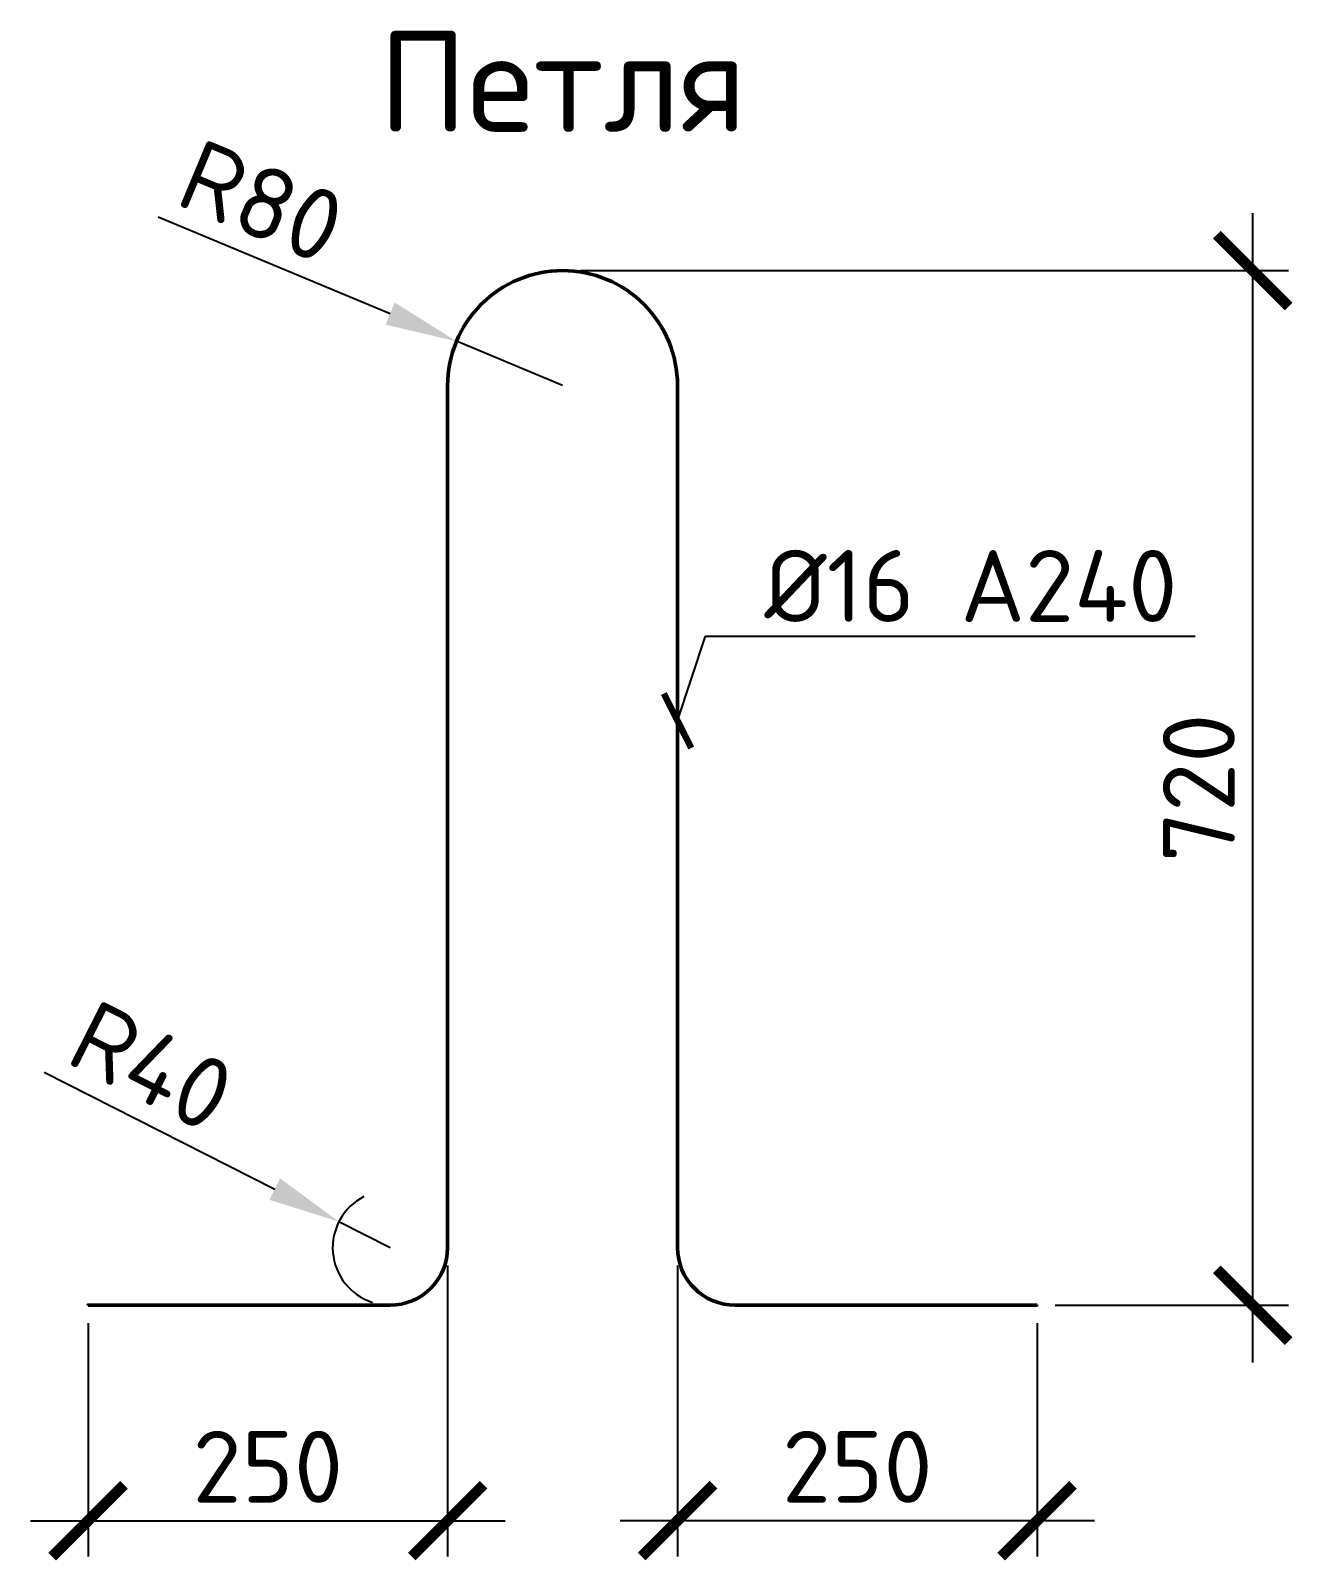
# Model space of a CAD drawing. Header units: millimetres. Extents: x 412691 to 517962, y -254736 to -160956.
# Drawn here: x 455380 to 456258, y -162050 to -160985 of the extents above; entities that cross this region are included whole.
import ezdxf
from ezdxf import colors
from ezdxf.entities.mleader import LeaderData, LeaderLine
from ezdxf.math import Vec2, Vec3

# ---------------------------------------------------------------- set-up
doc = ezdxf.new("R2010")
doc.units = ezdxf.units.MM
doc.header["$PDSIZE"] = 1
doc.layers.get('0').update_dxf_attribs({"lineweight": 0})
doc.layers.get('Defpoints').update_dxf_attribs({"color": 3})
for name, color, linetype, lineweight in [('арматура', 7, 'Continuous', 50), ('выноски', 7, 'Continuous', 15), ('размеры', 7, 'Continuous', 15), ('текст', 7, 'Continuous', 18)]:
    doc.layers.add(name, color=color, linetype=linetype, lineweight=lineweight)
doc.styles.add('GOST 2.304', font='CS_Gost2304.shx')
doc.styles.add('ISOCPEUR', font='isocpeur.ttf')
doc.dimstyles.new('SPDS', dxfattribs={"dimscale": 10, "dimtxt": 2.5, "dimasz": 2.5, "dimexe": 1.25, "dimexo": 0.625, "dimtad": 1, "dimdec": 0, "dimrnd": 0.001, "dimtxsty": 'GOST 2.304', "dimblk": 'ARCHTICK', "dimblk1": 'ARCHTICK', "dimblk2": 'ARCHTICK', "dimcen": 2.5, "dimdle": 2, "dimadec": 0, "dimazin": 2, "dimtfac": 0.75, "dimtdec": 4, "dimtmove": 1, "dimatfit": 3, "dimfxl": 1, "dimtolj": 1, "dimarcsym": 1})

# ---------------------------------------------------------------- blocks, each defined once
blk = doc.blocks.new('*D265')
at = {"layer": 'Defpoints', "color": 0, "ltscale": 100, "transparency": 16777216}
for p in [(455676.5, -161201.2), (455750.3, -161232)]:
    blk.add_point(p, dxfattribs=at)
at = {"layer": 'размеры', "color": 0, "lineweight": -2, "ltscale": 100, "transparency": 16777216}
for p, q in [((455468.8, -161114.5), (455630.3, -161181.9)), ((455750.3, -161232), (455676.5, -161201.2))]:
    blk.add_line(p, q, dxfattribs=at)
at = {"layer": 'размеры', "color": 0, "ltscale": 100, "transparency": 16777216}
blk.add_solid([(455633.5, -161174.2), (455627.1, -161189.6), (455676.5, -161201.2)], dxfattribs=at)
at = {"layer": 'размеры', "color": 0, "ltscale": 100, "transparency": 16777216, "insert": (455541, -161103.9), "char_height": 50, "attachment_point": 5, "rotation": 337.337, "style": 'ISOCPEUR'}
blk.add_mtext('\\A1;R80', dxfattribs=at)
blk = doc.blocks.new('_ArchTick')
at = {"color": 0, "linetype": 'ByBlock', "lineweight": 30, "const_width": 0.15}
blk.add_lwpolyline([(-0.5, -0.5), (0.5, 0.5)], dxfattribs=at)
blk = doc.blocks.new('*D266')
at = {"layer": 'Defpoints', "color": 0, "ltscale": 100, "transparency": 16777216}
for p in [(455594.6, -161813.9), (455630.3, -161832)]:
    blk.add_point(p, dxfattribs=at)
at = {"layer": 'размеры', "color": 0, "lineweight": -2, "ltscale": 100, "transparency": 16777216}
for p, q in [((455389.5, -161709.8), (455550, -161791.2)), ((455630.3, -161832), (455594.6, -161813.9))]:
    blk.add_line(p, q, dxfattribs=at)
blk.add_arc((455630.3, -161832), 40, 117.2725, 252.0951, dxfattribs=at)
at = {"layer": 'размеры', "color": 0, "ltscale": 100, "transparency": 16777216}
blk.add_solid([(455553.8, -161783.8), (455546.3, -161798.7), (455594.6, -161813.9)], dxfattribs=at)
at = {"layer": 'размеры', "color": 0, "ltscale": 100, "transparency": 16777216, "insert": (455464.5, -161705.7), "char_height": 50, "attachment_point": 5, "rotation": 333.0823, "style": 'ISOCPEUR'}
blk.add_mtext('\\A1;R40', dxfattribs=at)
blk = doc.blocks.new('*D267')
at = {"layer": 'Defpoints', "color": 0, "ltscale": 100, "transparency": 16777216}
for p in [(455670.3, -161832), (455420.1, -161872), (455670.3, -162022)]:
    blk.add_point(p, dxfattribs=at)
at = {"layer": 'размеры', "color": 0, "lineweight": -2, "ltscale": 100, "transparency": 16777216}
for p, q in [((455670.3, -161844.5), (455670.3, -162047)), ((455420.1, -161884.5), (455420.1, -162047)), ((455380.1, -162022), (455710.3, -162022))]:
    blk.add_line(p, q, dxfattribs=at)
at = {"layer": 'размеры', "color": 0, "lineweight": -2, "ltscale": 100, "transparency": 16777216, "xscale": 50, "yscale": 50, "zscale": 50, "rotation": 180}
blk.add_blockref('_ArchTick', (455420.1, -162022), dxfattribs=at)
at = {"layer": 'размеры', "color": 0, "lineweight": -2, "ltscale": 100, "transparency": 16777216, "xscale": 50, "yscale": 50, "zscale": 50}
blk.add_blockref('_ArchTick', (455670.3, -162022), dxfattribs=at)
at = {"layer": 'размеры', "color": 0, "ltscale": 100, "transparency": 16777216, "insert": (455545.2, -161984.5), "char_height": 50, "attachment_point": 5, "style": 'ISOCPEUR'}
blk.add_mtext('\\A1;250', dxfattribs=at)
blk = doc.blocks.new('*D268')
at = {"layer": 'Defpoints', "color": 0, "ltscale": 100, "transparency": 16777216}
for p in [(455830.3, -161832), (456080.5, -161872), (455830.3, -162022)]:
    blk.add_point(p, dxfattribs=at)
at = {"layer": 'размеры', "color": 0, "lineweight": -2, "ltscale": 100, "transparency": 16777216}
for p, q in [((455830.3, -161844.5), (455830.3, -162047)), ((456080.5, -161884.5), (456080.5, -162047)), ((456120.5, -162022), (455790.3, -162022))]:
    blk.add_line(p, q, dxfattribs=at)
at = {"layer": 'размеры', "color": 0, "lineweight": -2, "ltscale": 100, "transparency": 16777216, "xscale": 50, "yscale": 50, "zscale": 50, "rotation": 180}
blk.add_blockref('_ArchTick', (455830.3, -162022), dxfattribs=at)
at = {"layer": 'размеры', "color": 0, "lineweight": -2, "ltscale": 100, "transparency": 16777216, "xscale": 50, "yscale": 50, "zscale": 50}
blk.add_blockref('_ArchTick', (456080.5, -162022), dxfattribs=at)
at = {"layer": 'размеры', "color": 0, "ltscale": 100, "transparency": 16777216, "insert": (455955.4, -161984.5), "char_height": 50, "attachment_point": 5, "style": 'ISOCPEUR'}
blk.add_mtext('\\A1;250', dxfattribs=at)
blk = doc.blocks.new('*D269')
at = {"layer": 'Defpoints', "color": 0, "ltscale": 100, "transparency": 16777216}
for p in [(455750.3, -161152), (456230.5, -161152), (456080.5, -161872)]:
    blk.add_point(p, dxfattribs=at)
at = {"layer": 'размеры', "color": 0, "lineweight": -2, "ltscale": 100, "transparency": 16777216}
for p, q in [((456230.5, -161912), (456230.5, -161112)), ((455762.8, -161152), (456255.5, -161152)), ((456093, -161872), (456255.5, -161872))]:
    blk.add_line(p, q, dxfattribs=at)
at = {"layer": 'размеры', "color": 0, "lineweight": -2, "ltscale": 100, "transparency": 16777216, "xscale": 50, "yscale": 50, "zscale": 50}
for p, rotation in [((456230.5, -161152), 90), ((456230.5, -161872), 270)]:
    blk.add_blockref('_ArchTick', p, dxfattribs=dict(at, rotation=rotation))
at = {"layer": 'размеры', "color": 0, "ltscale": 100, "transparency": 16777216, "insert": (456193, -161512), "char_height": 50, "attachment_point": 5, "rotation": 90, "style": 'ISOCPEUR'}
blk.add_mtext('\\A1;720', dxfattribs=at)

msp = doc.modelspace()

# ---------------------------------------------------------------- linework, layer by layer
at = {"layer": 'арматура'}
msp.add_lwpolyline([(455420.13, -161871.99), (455420.13, -161871.99), (455630.29, -161871.99, 0.4142136), (455670.29, -161831.99), (455670.29, -161521.99), (455670.29, -161231.99, -0.4142136), (455750.29, -161151.99, -0.4142136), (455830.29, -161231.99), (455830.29, -161521.99), (455830.29, -161831.99, 0.4142136), (455870.29, -161871.99), (456080.46, -161871.99), (456080.46, -161871.99)], format="xyb", dxfattribs=at)

# ---------------------------------------------------------------- texts
at = {"layer": 'текст', "ltscale": 0.02, "insert": (455750.29, -161020.41), "char_height": 70, "width": 451.85, "attachment_point": 5, "style": 'ISOCPEUR'}
msp.add_mtext('\\pxqc;Петля', dxfattribs=at)

# ---------------------------------------------------------------- dimensions: what is measured, and where the dimension line sits
at = {"layer": 'размеры', "ltscale": 100}
for center, mpoint, picture, middle in [((455750.29, -161231.99), (455676.47, -161201.16), '*D265', (455540.97, -161103.94)), ((455630.29, -161831.99), (455594.63, -161813.88), '*D266', (455464.48, -161705.74))]:
    dim = msp.add_radius_dim(center=center, mpoint=mpoint, dimstyle='SPDS', override={"dimscale": 20, "dimtxsty": 'ISOCPEUR', "dimsah": 1, "dimtmove": 0}, dxfattribs=at)
    dim.commit()
    dim.dimension.update_dxf_attribs({"geometry": picture, "text_midpoint": middle})
dim = msp.add_linear_dim(base=(456230.46, -161151.99), p1=(456080.46, -161871.99), p2=(455750.29, -161151.99), angle=90, dimstyle='SPDS', override={"dimscale": 20, "dimtxsty": 'ISOCPEUR', "dimtmove": 0}, dxfattribs=at)
dim.commit()
dim.dimension.update_dxf_attribs({"geometry": '*D269', "text_midpoint": (456192.96, -161511.99)})
for base, p1, p2, picture, middle in [((455670.29, -162021.99), (455420.13, -161871.99), (455670.29, -161831.99), '*D267', (455545.21, -161984.49)), ((455830.29, -162021.99), (456080.46, -161871.99), (455830.29, -161831.99), '*D268', (455955.38, -161984.49))]:
    dim = msp.add_linear_dim(base=base, p1=p1, p2=p2, dimstyle='SPDS', override={"dimscale": 20, "dimtxsty": 'ISOCPEUR', "dimtmove": 0}, dxfattribs=at)
    dim.commit()
    dim.dimension.update_dxf_attribs({"geometry": picture, "text_midpoint": middle})

# ---------------------------------------------------------------- leaders
at = {"layer": 'выноски'}
ml = msp.add_multileader_mtext('Standard', dxfattribs=at)
ml.set_content('%%C16 А240', color=256, style='ISOCPEUR')
ml.set_leader_properties()
ml.set_arrow_properties(name='ARCHTICK')
ml.build(insert=Vec2(0, 0))
ml.multileader.update_dxf_attribs({"text_left_attachment_type": 6, "text_right_attachment_type": 6, "dogleg_length": 0.05, "arrow_head_size": 30, "scale": 20})
ctx = ml.context
ctx.base_point, ctx.scale, ctx.char_height, ctx.arrow_head_size, ctx.landing_gap_size, ctx.plane_origin = Vec3(455850.72, -161406.46), 20, 50, 30, 40, Vec3(455751.84, -161578.88)
ctx.left_attachment, ctx.right_attachment = 6, 6
notes = []
notes.append((ctx, [(0, (1, 1, 0), (455849.72, -161406.46), (1, 0), 1, [(0, [(455830.29, -161465.33)], 0, [])])]))
ctx.mtext.insert, ctx.mtext.flow_direction = Vec3(455890.72, -161346.46), 5
for ctx, leaders in notes:
    for number, flags, end, landing, length, lines in leaders:
        leader = LeaderData()
        leader.index, (leader.has_last_leader_line, leader.has_dogleg_vector, leader.attachment_direction) = number, flags
        leader.last_leader_point, leader.dogleg_vector, leader.dogleg_length = Vec3(end), Vec3(landing), length
        for number, points, colour, breaks in lines:
            line = LeaderLine()
            line.index, line.vertices, line.color, line.breaks = number, Vec3.list(points), colors.encode_raw_color(colour), breaks
            leader.lines.append(line)
        ctx.leaders.append(leader)

doc.saveas('drawing.dxf')
